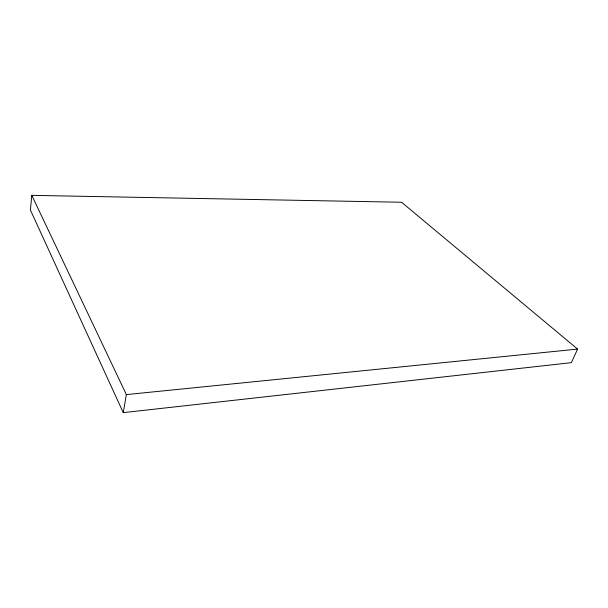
<?xml version="1.0" encoding="UTF-8"?>
<svg xmlns="http://www.w3.org/2000/svg" width="608" height="608" viewBox="0 0 608 608"><rect width="100%" height="100%" fill="white"/><g stroke="black" fill="none" stroke-linecap="round" stroke-linejoin="round"><path stroke-width="0.91" d="M31.806 195.358L30.4 210.026L123.249 412.642L571.353 362.657L577.6 349.098L401.561 202.251L31.806 195.358L126.358 394.6L123.249 412.642M126.358 394.6L577.6 349.098"/></g></svg>
